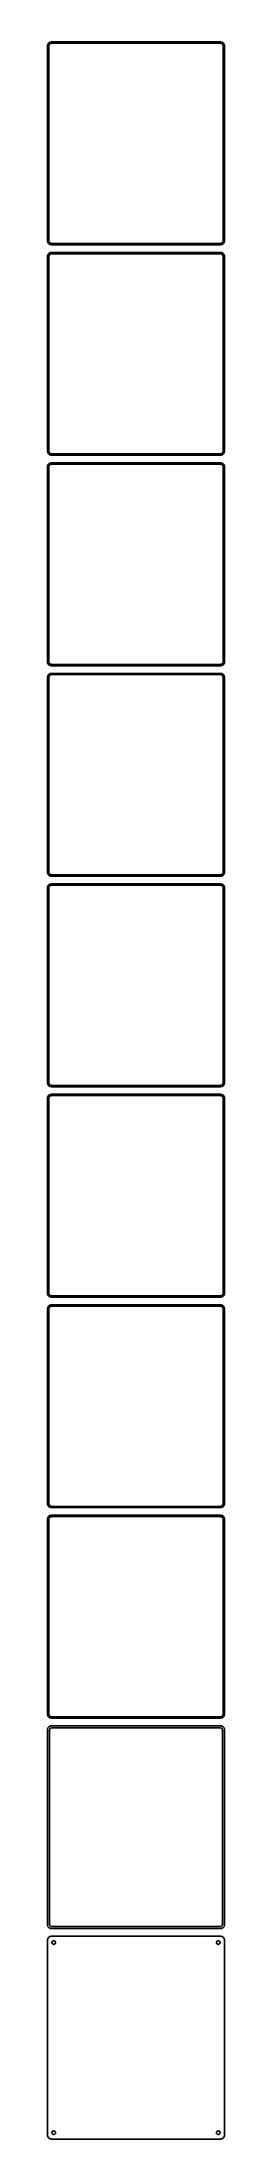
# Model space of a CAD drawing. Header units: metres. Extents: x -105 to 105, y 2370 to 4851.
import ezdxf

# ---------------------------------------------------------------- set-up
doc = ezdxf.new("R2010")
doc.units = ezdxf.units.M

msp = doc.modelspace()

# ---------------------------------------------------------------- linework, layer by layer
for p, q in [((-104.961, 4846.63), (-105, 4846)), ((-105, 4846), (-105, 4616)), ((-104.843, 4847.24), (-104.961, 4846.63)), ((-104.649, 4847.84), (-104.843, 4847.24)), ((-104.382, 4848.41), (-104.649, 4847.84)), ((-104.045, 4848.94), (-104.382, 4848.41)), ((-103.645, 4849.42), (-104.045, 4848.94)), ((-103.187, 4849.85), (-103.645, 4849.42)), ((-103.5, 4845.5), (-103.468, 4846)), ((-103.5, 4616.5), (-103.5, 4845.5)), ((-103.468, 4846), (-103.374, 4846.49)), ((-103.374, 4846.49), (-103.219, 4846.97)), ((-103.219, 4846.97), (-103.005, 4847.43)), ((-102.679, 4850.22), (-103.187, 4849.85)), ((-103.005, 4847.43), (-102.736, 4847.85)), ((-102.736, 4847.85), (-102.416, 4848.24)), ((-102.129, 4850.52), (-102.679, 4850.22)), ((-102.416, 4848.24), (-102.05, 4848.58)), ((-101.545, 4850.76), (-102.129, 4850.52)), ((-102.05, 4848.58), (-101.643, 4848.88)), ((-101.643, 4848.88), (-101.203, 4849.12)), ((-100.937, 4850.91), (-101.545, 4850.76)), ((-101.203, 4849.12), (-100.736, 4849.3)), ((-100.314, 4850.99), (-100.937, 4850.91)), ((-100.736, 4849.3), (-100.25, 4849.43)), ((100.314, 4850.99), (-100.314, 4850.99)), ((-100.25, 4849.43), (-99.7512, 4849.49)), ((-99.7512, 4849.49), (99.7512, 4849.49)), ((99.7512, 4849.49), (100.25, 4849.43)), ((100.25, 4849.43), (100.736, 4849.3)), ((100.937, 4850.91), (100.314, 4850.99)), ((100.736, 4849.3), (101.203, 4849.12)), ((101.545, 4850.76), (100.937, 4850.91)), ((101.203, 4849.12), (101.643, 4848.88)), ((102.129, 4850.52), (101.545, 4850.76)), ((101.643, 4848.88), (102.05, 4848.58)), ((102.05, 4848.58), (102.416, 4848.24)), ((102.679, 4850.22), (102.129, 4850.52)), ((102.416, 4848.24), (102.736, 4847.85)), ((103.187, 4849.85), (102.679, 4850.22)), ((102.736, 4847.85), (103.005, 4847.43)), ((103.005, 4847.43), (103.219, 4846.97)), ((103.645, 4849.42), (103.187, 4849.85)), ((103.219, 4846.97), (103.374, 4846.49)), ((103.374, 4846.49), (103.468, 4846)), ((103.468, 4846), (103.5, 4845.5)), ((103.5, 4845.5), (103.5, 4616.5)), ((104.045, 4848.94), (103.645, 4849.42)), ((104.382, 4848.41), (104.045, 4848.94)), ((104.649, 4847.84), (104.382, 4848.41)), ((104.843, 4847.24), (104.649, 4847.84)), ((104.961, 4846.63), (104.843, 4847.24)), ((105, 4846), (104.961, 4846.63)), ((105, 4616), (105, 4846)), ((-105, 4616), (-104.961, 4615.37)), ((-104.961, 4615.37), (-104.843, 4614.76)), ((-104.843, 4614.76), (-104.649, 4614.16)), ((-103.468, 4616), (-103.5, 4616.5)), ((-103.374, 4615.51), (-103.468, 4616)), ((-103.219, 4615.03), (-103.374, 4615.51)), ((-103.005, 4614.57), (-103.219, 4615.03)), ((103.219, 4615.03), (103.005, 4614.57)), ((103.374, 4615.51), (103.219, 4615.03)), ((103.468, 4616), (103.374, 4615.51)), ((103.5, 4616.5), (103.468, 4616)), ((104.649, 4614.16), (104.843, 4614.76)), ((104.843, 4614.76), (104.961, 4615.37)), ((104.961, 4615.37), (105, 4616)), ((-104.961, 4597.63), (-105, 4597)), ((-105, 4597), (-105, 4367)), ((-104.843, 4598.24), (-104.961, 4597.63)), ((-104.649, 4598.84), (-104.843, 4598.24)), ((-104.649, 4614.16), (-104.382, 4613.59)), ((-104.382, 4599.41), (-104.649, 4598.84)), ((-104.382, 4613.59), (-104.045, 4613.06)), ((-104.045, 4599.94), (-104.382, 4599.41)), ((-104.045, 4613.06), (-103.645, 4612.58)), ((-103.645, 4600.42), (-104.045, 4599.94)), ((-103.645, 4612.58), (-103.187, 4612.15)), ((-103.187, 4600.85), (-103.645, 4600.42)), ((-103.5, 4596.5), (-103.468, 4597)), ((-103.5, 4367.5), (-103.5, 4596.5)), ((-103.468, 4597), (-103.374, 4597.49)), ((-103.374, 4597.49), (-103.219, 4597.97)), ((-103.219, 4597.97), (-103.005, 4598.43)), ((-103.187, 4612.15), (-102.679, 4611.78)), ((-102.679, 4601.22), (-103.187, 4600.85)), ((-102.736, 4614.15), (-103.005, 4614.57)), ((-103.005, 4598.43), (-102.736, 4598.85)), ((-102.416, 4613.76), (-102.736, 4614.15)), ((-102.736, 4598.85), (-102.416, 4599.24)), ((-102.679, 4611.78), (-102.129, 4611.48)), ((-102.129, 4601.52), (-102.679, 4601.22)), ((-102.05, 4613.42), (-102.416, 4613.76)), ((-102.416, 4599.24), (-102.05, 4599.58)), ((-102.129, 4611.48), (-101.545, 4611.24)), ((-101.545, 4601.76), (-102.129, 4601.52)), ((-101.643, 4613.12), (-102.05, 4613.42)), ((-102.05, 4599.58), (-101.643, 4599.88)), ((-101.203, 4612.88), (-101.643, 4613.12)), ((-101.643, 4599.88), (-101.203, 4600.12)), ((-101.545, 4611.24), (-100.937, 4611.09)), ((-100.937, 4601.91), (-101.545, 4601.76)), ((-100.736, 4612.7), (-101.203, 4612.88)), ((-101.203, 4600.12), (-100.736, 4600.3)), ((-100.937, 4611.09), (-100.314, 4611.01)), ((-100.314, 4601.99), (-100.937, 4601.91)), ((-100.25, 4612.57), (-100.736, 4612.7)), ((-100.736, 4600.3), (-100.25, 4600.43)), ((-100.314, 4611.01), (100.314, 4611.01)), ((100.314, 4601.99), (-100.314, 4601.99)), ((-99.7512, 4612.51), (-100.25, 4612.57)), ((-100.25, 4600.43), (-99.7512, 4600.49)), ((99.7512, 4612.51), (-99.7512, 4612.51)), ((-99.7512, 4600.49), (99.7512, 4600.49)), ((100.25, 4612.57), (99.7512, 4612.51)), ((99.7512, 4600.49), (100.25, 4600.43)), ((100.736, 4612.7), (100.25, 4612.57)), ((100.25, 4600.43), (100.736, 4600.3)), ((100.314, 4611.01), (100.937, 4611.09)), ((100.937, 4601.91), (100.314, 4601.99)), ((101.203, 4612.88), (100.736, 4612.7)), ((100.736, 4600.3), (101.203, 4600.12)), ((100.937, 4611.09), (101.545, 4611.24)), ((101.545, 4601.76), (100.937, 4601.91)), ((101.643, 4613.12), (101.203, 4612.88)), ((101.203, 4600.12), (101.643, 4599.88)), ((101.545, 4611.24), (102.129, 4611.48)), ((102.129, 4601.52), (101.545, 4601.76)), ((102.05, 4613.42), (101.643, 4613.12)), ((101.643, 4599.88), (102.05, 4599.58)), ((102.416, 4613.76), (102.05, 4613.42)), ((102.05, 4599.58), (102.416, 4599.24)), ((102.129, 4611.48), (102.679, 4611.78)), ((102.679, 4601.22), (102.129, 4601.52)), ((102.736, 4614.15), (102.416, 4613.76)), ((102.416, 4599.24), (102.736, 4598.85)), ((102.679, 4611.78), (103.187, 4612.15)), ((103.187, 4600.85), (102.679, 4601.22)), ((103.005, 4614.57), (102.736, 4614.15)), ((102.736, 4598.85), (103.005, 4598.43)), ((103.005, 4598.43), (103.219, 4597.97)), ((103.187, 4612.15), (103.645, 4612.58)), ((103.645, 4600.42), (103.187, 4600.85)), ((103.219, 4597.97), (103.374, 4597.49)), ((103.374, 4597.49), (103.468, 4597)), ((103.468, 4597), (103.5, 4596.5)), ((103.5, 4596.5), (103.5, 4367.5)), ((103.645, 4612.58), (104.045, 4613.06)), ((104.045, 4599.94), (103.645, 4600.42)), ((104.045, 4613.06), (104.382, 4613.59)), ((104.382, 4599.41), (104.045, 4599.94)), ((104.382, 4613.59), (104.649, 4614.16)), ((104.649, 4598.84), (104.382, 4599.41)), ((104.843, 4598.24), (104.649, 4598.84)), ((104.961, 4597.63), (104.843, 4598.24)), ((105, 4597), (104.961, 4597.63)), ((105, 4367), (105, 4597)), ((-105, 4367), (-104.961, 4366.37)), ((-103.468, 4367), (-103.5, 4367.5)), ((-103.374, 4366.51), (-103.468, 4367)), ((103.468, 4367), (103.374, 4366.51)), ((103.5, 4367.5), (103.468, 4367)), ((104.961, 4366.37), (105, 4367)), ((-104.961, 4348.63), (-105, 4348)), ((-105, 4348), (-105, 4118)), ((-104.961, 4366.37), (-104.843, 4365.76)), ((-104.843, 4349.24), (-104.961, 4348.63)), ((-104.843, 4365.76), (-104.649, 4365.16)), ((-104.649, 4349.84), (-104.843, 4349.24)), ((-104.649, 4365.16), (-104.382, 4364.59)), ((-104.382, 4350.41), (-104.649, 4349.84)), ((-104.382, 4364.59), (-104.045, 4364.06)), ((-104.045, 4350.94), (-104.382, 4350.41)), ((-104.045, 4364.06), (-103.645, 4363.58)), ((-103.645, 4351.42), (-104.045, 4350.94)), ((-103.645, 4363.58), (-103.187, 4363.15)), ((-103.187, 4351.85), (-103.645, 4351.42)), ((-103.5, 4347.5), (-103.468, 4348)), ((-103.5, 4118.5), (-103.5, 4347.5)), ((-103.468, 4348), (-103.374, 4348.49)), ((-103.219, 4366.03), (-103.374, 4366.51)), ((-103.374, 4348.49), (-103.219, 4348.97)), ((-103.005, 4365.57), (-103.219, 4366.03)), ((-103.219, 4348.97), (-103.005, 4349.43)), ((-103.187, 4363.15), (-102.679, 4362.78)), ((-102.679, 4352.22), (-103.187, 4351.85)), ((-102.736, 4365.15), (-103.005, 4365.57)), ((-103.005, 4349.43), (-102.736, 4349.85)), ((-102.416, 4364.76), (-102.736, 4365.15)), ((-102.736, 4349.85), (-102.416, 4350.24)), ((-102.679, 4362.78), (-102.129, 4362.48)), ((-102.129, 4352.52), (-102.679, 4352.22)), ((-102.05, 4364.42), (-102.416, 4364.76)), ((-102.416, 4350.24), (-102.05, 4350.58)), ((-102.129, 4362.48), (-101.545, 4362.24)), ((-101.545, 4352.76), (-102.129, 4352.52)), ((-101.643, 4364.12), (-102.05, 4364.42)), ((-102.05, 4350.58), (-101.643, 4350.88)), ((-101.203, 4363.88), (-101.643, 4364.12)), ((-101.643, 4350.88), (-101.203, 4351.12)), ((-101.545, 4362.24), (-100.937, 4362.09)), ((-100.937, 4352.91), (-101.545, 4352.76)), ((-100.736, 4363.7), (-101.203, 4363.88)), ((-101.203, 4351.12), (-100.736, 4351.3)), ((-100.937, 4362.09), (-100.314, 4362.01)), ((-100.314, 4352.99), (-100.937, 4352.91)), ((-100.25, 4363.57), (-100.736, 4363.7)), ((-100.736, 4351.3), (-100.25, 4351.43)), ((-100.314, 4362.01), (100.314, 4362.01)), ((100.314, 4352.99), (-100.314, 4352.99)), ((-99.7512, 4363.51), (-100.25, 4363.57)), ((-100.25, 4351.43), (-99.7512, 4351.49)), ((99.7512, 4363.51), (-99.7512, 4363.51)), ((-99.7512, 4351.49), (99.7512, 4351.49)), ((100.25, 4363.57), (99.7512, 4363.51)), ((99.7512, 4351.49), (100.25, 4351.43)), ((100.736, 4363.7), (100.25, 4363.57)), ((100.25, 4351.43), (100.736, 4351.3)), ((100.314, 4362.01), (100.937, 4362.09)), ((100.937, 4352.91), (100.314, 4352.99)), ((101.203, 4363.88), (100.736, 4363.7)), ((100.736, 4351.3), (101.203, 4351.12)), ((100.937, 4362.09), (101.545, 4362.24)), ((101.545, 4352.76), (100.937, 4352.91)), ((101.643, 4364.12), (101.203, 4363.88)), ((101.203, 4351.12), (101.643, 4350.88)), ((101.545, 4362.24), (102.129, 4362.48)), ((102.129, 4352.52), (101.545, 4352.76)), ((102.05, 4364.42), (101.643, 4364.12)), ((101.643, 4350.88), (102.05, 4350.58)), ((102.416, 4364.76), (102.05, 4364.42)), ((102.05, 4350.58), (102.416, 4350.24)), ((102.129, 4362.48), (102.679, 4362.78)), ((102.679, 4352.22), (102.129, 4352.52)), ((102.736, 4365.15), (102.416, 4364.76)), ((102.416, 4350.24), (102.736, 4349.85)), ((102.679, 4362.78), (103.187, 4363.15)), ((103.187, 4351.85), (102.679, 4352.22)), ((103.005, 4365.57), (102.736, 4365.15)), ((102.736, 4349.85), (103.005, 4349.43)), ((103.219, 4366.03), (103.005, 4365.57)), ((103.005, 4349.43), (103.219, 4348.97)), ((103.187, 4363.15), (103.645, 4363.58)), ((103.645, 4351.42), (103.187, 4351.85)), ((103.374, 4366.51), (103.219, 4366.03)), ((103.219, 4348.97), (103.374, 4348.49)), ((103.374, 4348.49), (103.468, 4348)), ((103.468, 4348), (103.5, 4347.5)), ((103.5, 4347.5), (103.5, 4118.5)), ((103.645, 4363.58), (104.045, 4364.06)), ((104.045, 4350.94), (103.645, 4351.42)), ((104.045, 4364.06), (104.382, 4364.59)), ((104.382, 4350.41), (104.045, 4350.94)), ((104.382, 4364.59), (104.649, 4365.16)), ((104.649, 4349.84), (104.382, 4350.41)), ((104.649, 4365.16), (104.843, 4365.76)), ((104.843, 4349.24), (104.649, 4349.84)), ((104.843, 4365.76), (104.961, 4366.37)), ((104.961, 4348.63), (104.843, 4349.24)), ((105, 4348), (104.961, 4348.63)), ((105, 4118), (105, 4348)), ((-103.468, 4118), (-103.5, 4118.5)), ((103.5, 4118.5), (103.468, 4118)), ((-105, 4118), (-104.961, 4117.37)), ((-104.961, 4099.63), (-105, 4099)), ((-105, 4099), (-105, 3869)), ((-104.961, 4117.37), (-104.843, 4116.76)), ((-104.843, 4100.24), (-104.961, 4099.63)), ((-104.843, 4116.76), (-104.649, 4116.16)), ((-104.649, 4100.84), (-104.843, 4100.24)), ((-104.649, 4116.16), (-104.382, 4115.59)), ((-104.382, 4101.41), (-104.649, 4100.84)), ((-104.382, 4115.59), (-104.045, 4115.06)), ((-104.045, 4101.94), (-104.382, 4101.41)), ((-104.045, 4115.06), (-103.645, 4114.58)), ((-103.645, 4102.42), (-104.045, 4101.94)), ((-103.645, 4114.58), (-103.187, 4114.15)), ((-103.187, 4102.85), (-103.645, 4102.42)), ((-103.5, 4098.5), (-103.468, 4099)), ((-103.5, 3869.5), (-103.5, 4098.5)), ((-103.374, 4117.51), (-103.468, 4118)), ((-103.468, 4099), (-103.374, 4099.49)), ((-103.219, 4117.03), (-103.374, 4117.51)), ((-103.374, 4099.49), (-103.219, 4099.97)), ((-103.005, 4116.57), (-103.219, 4117.03)), ((-103.219, 4099.97), (-103.005, 4100.43)), ((-103.187, 4114.15), (-102.679, 4113.78)), ((-102.679, 4103.22), (-103.187, 4102.85)), ((-102.736, 4116.15), (-103.005, 4116.57)), ((-103.005, 4100.43), (-102.736, 4100.85)), ((-102.416, 4115.76), (-102.736, 4116.15)), ((-102.736, 4100.85), (-102.416, 4101.24)), ((-102.679, 4113.78), (-102.129, 4113.48)), ((-102.129, 4103.52), (-102.679, 4103.22)), ((-102.05, 4115.42), (-102.416, 4115.76)), ((-102.416, 4101.24), (-102.05, 4101.58)), ((-102.129, 4113.48), (-101.545, 4113.24)), ((-101.545, 4103.76), (-102.129, 4103.52)), ((-101.643, 4115.12), (-102.05, 4115.42)), ((-102.05, 4101.58), (-101.643, 4101.88)), ((-101.203, 4114.88), (-101.643, 4115.12)), ((-101.643, 4101.88), (-101.203, 4102.12)), ((-101.545, 4113.24), (-100.937, 4113.09)), ((-100.937, 4103.91), (-101.545, 4103.76)), ((-100.736, 4114.7), (-101.203, 4114.88)), ((-101.203, 4102.12), (-100.736, 4102.3)), ((-100.937, 4113.09), (-100.314, 4113.01)), ((-100.314, 4103.99), (-100.937, 4103.91)), ((-100.25, 4114.57), (-100.736, 4114.7)), ((-100.736, 4102.3), (-100.25, 4102.43)), ((-100.314, 4113.01), (100.314, 4113.01)), ((100.314, 4103.99), (-100.314, 4103.99)), ((-99.7512, 4114.51), (-100.25, 4114.57)), ((-100.25, 4102.43), (-99.7512, 4102.49)), ((99.7512, 4114.51), (-99.7512, 4114.51)), ((-99.7512, 4102.49), (99.7512, 4102.49)), ((100.25, 4114.57), (99.7512, 4114.51)), ((99.7512, 4102.49), (100.25, 4102.43)), ((100.736, 4114.7), (100.25, 4114.57)), ((100.25, 4102.43), (100.736, 4102.3)), ((100.314, 4113.01), (100.937, 4113.09)), ((100.937, 4103.91), (100.314, 4103.99)), ((101.203, 4114.88), (100.736, 4114.7)), ((100.736, 4102.3), (101.203, 4102.12)), ((100.937, 4113.09), (101.545, 4113.24)), ((101.545, 4103.76), (100.937, 4103.91)), ((101.643, 4115.12), (101.203, 4114.88)), ((101.203, 4102.12), (101.643, 4101.88)), ((101.545, 4113.24), (102.129, 4113.48)), ((102.129, 4103.52), (101.545, 4103.76)), ((102.05, 4115.42), (101.643, 4115.12)), ((101.643, 4101.88), (102.05, 4101.58)), ((102.416, 4115.76), (102.05, 4115.42)), ((102.05, 4101.58), (102.416, 4101.24)), ((102.129, 4113.48), (102.679, 4113.78)), ((102.679, 4103.22), (102.129, 4103.52)), ((102.736, 4116.15), (102.416, 4115.76)), ((102.416, 4101.24), (102.736, 4100.85)), ((102.679, 4113.78), (103.187, 4114.15)), ((103.187, 4102.85), (102.679, 4103.22)), ((103.005, 4116.57), (102.736, 4116.15)), ((102.736, 4100.85), (103.005, 4100.43)), ((103.219, 4117.03), (103.005, 4116.57)), ((103.005, 4100.43), (103.219, 4099.97)), ((103.187, 4114.15), (103.645, 4114.58)), ((103.645, 4102.42), (103.187, 4102.85)), ((103.374, 4117.51), (103.219, 4117.03)), ((103.219, 4099.97), (103.374, 4099.49)), ((103.468, 4118), (103.374, 4117.51)), ((103.374, 4099.49), (103.468, 4099)), ((103.468, 4099), (103.5, 4098.5)), ((103.5, 4098.5), (103.5, 3869.5)), ((103.645, 4114.58), (104.045, 4115.06)), ((104.045, 4101.94), (103.645, 4102.42)), ((104.045, 4115.06), (104.382, 4115.59)), ((104.382, 4101.41), (104.045, 4101.94)), ((104.382, 4115.59), (104.649, 4116.16)), ((104.649, 4100.84), (104.382, 4101.41)), ((104.649, 4116.16), (104.843, 4116.76)), ((104.843, 4100.24), (104.649, 4100.84)), ((104.843, 4116.76), (104.961, 4117.37)), ((104.961, 4099.63), (104.843, 4100.24)), ((104.961, 4117.37), (105, 4118)), ((105, 4099), (104.961, 4099.63)), ((105, 3869), (105, 4099)), ((-105, 3869), (-104.961, 3868.37)), ((-104.961, 3850.63), (-105, 3850)), ((-105, 3850), (-105, 3620)), ((-104.961, 3868.37), (-104.843, 3867.76)), ((-104.843, 3851.24), (-104.961, 3850.63)), ((-104.843, 3867.76), (-104.649, 3867.16)), ((-104.649, 3851.84), (-104.843, 3851.24)), ((-104.649, 3867.16), (-104.382, 3866.59)), ((-104.382, 3852.41), (-104.649, 3851.84)), ((-104.382, 3866.59), (-104.045, 3866.06)), ((-104.045, 3852.94), (-104.382, 3852.41)), ((-104.045, 3866.06), (-103.645, 3865.58)), ((-103.645, 3853.42), (-104.045, 3852.94)), ((-103.645, 3865.58), (-103.187, 3865.15)), ((-103.187, 3853.85), (-103.645, 3853.42)), ((-103.468, 3869), (-103.5, 3869.5)), ((-103.5, 3849.5), (-103.468, 3850)), ((-103.5, 3620.5), (-103.5, 3849.5)), ((-103.374, 3868.51), (-103.468, 3869)), ((-103.468, 3850), (-103.374, 3850.49)), ((-103.219, 3868.03), (-103.374, 3868.51)), ((-103.374, 3850.49), (-103.219, 3850.97)), ((-103.005, 3867.57), (-103.219, 3868.03)), ((-103.219, 3850.97), (-103.005, 3851.43)), ((-103.187, 3865.15), (-102.679, 3864.78)), ((-102.679, 3854.22), (-103.187, 3853.85)), ((-102.736, 3867.15), (-103.005, 3867.57)), ((-103.005, 3851.43), (-102.736, 3851.85)), ((-102.416, 3866.76), (-102.736, 3867.15)), ((-102.736, 3851.85), (-102.416, 3852.24)), ((-102.679, 3864.78), (-102.129, 3864.48)), ((-102.129, 3854.52), (-102.679, 3854.22)), ((-102.05, 3866.42), (-102.416, 3866.76)), ((-102.416, 3852.24), (-102.05, 3852.58)), ((-102.129, 3864.48), (-101.545, 3864.24)), ((-101.545, 3854.76), (-102.129, 3854.52)), ((-101.643, 3866.12), (-102.05, 3866.42)), ((-102.05, 3852.58), (-101.643, 3852.88)), ((-101.203, 3865.88), (-101.643, 3866.12)), ((-101.643, 3852.88), (-101.203, 3853.12)), ((-101.545, 3864.24), (-100.937, 3864.09)), ((-100.937, 3854.91), (-101.545, 3854.76)), ((-100.736, 3865.7), (-101.203, 3865.88)), ((-101.203, 3853.12), (-100.736, 3853.3)), ((-100.937, 3864.09), (-100.314, 3864.01)), ((-100.314, 3854.99), (-100.937, 3854.91)), ((-100.25, 3865.57), (-100.736, 3865.7)), ((-100.736, 3853.3), (-100.25, 3853.43)), ((-100.314, 3864.01), (100.314, 3864.01)), ((100.314, 3854.99), (-100.314, 3854.99)), ((-99.7512, 3865.51), (-100.25, 3865.57)), ((-100.25, 3853.43), (-99.7512, 3853.49)), ((99.7512, 3865.51), (-99.7512, 3865.51)), ((-99.7512, 3853.49), (99.7512, 3853.49)), ((100.25, 3865.57), (99.7512, 3865.51)), ((99.7512, 3853.49), (100.25, 3853.43)), ((100.736, 3865.7), (100.25, 3865.57)), ((100.25, 3853.43), (100.736, 3853.3)), ((100.314, 3864.01), (100.937, 3864.09)), ((100.937, 3854.91), (100.314, 3854.99)), ((101.203, 3865.88), (100.736, 3865.7)), ((100.736, 3853.3), (101.203, 3853.12)), ((100.937, 3864.09), (101.545, 3864.24)), ((101.545, 3854.76), (100.937, 3854.91)), ((101.643, 3866.12), (101.203, 3865.88)), ((101.203, 3853.12), (101.643, 3852.88)), ((101.545, 3864.24), (102.129, 3864.48)), ((102.129, 3854.52), (101.545, 3854.76)), ((102.05, 3866.42), (101.643, 3866.12)), ((101.643, 3852.88), (102.05, 3852.58)), ((102.416, 3866.76), (102.05, 3866.42)), ((102.05, 3852.58), (102.416, 3852.24)), ((102.129, 3864.48), (102.679, 3864.78)), ((102.679, 3854.22), (102.129, 3854.52)), ((102.736, 3867.15), (102.416, 3866.76)), ((102.416, 3852.24), (102.736, 3851.85)), ((102.679, 3864.78), (103.187, 3865.15)), ((103.187, 3853.85), (102.679, 3854.22)), ((103.005, 3867.57), (102.736, 3867.15)), ((102.736, 3851.85), (103.005, 3851.43)), ((103.219, 3868.03), (103.005, 3867.57)), ((103.005, 3851.43), (103.219, 3850.97)), ((103.187, 3865.15), (103.645, 3865.58)), ((103.645, 3853.42), (103.187, 3853.85)), ((103.374, 3868.51), (103.219, 3868.03)), ((103.219, 3850.97), (103.374, 3850.49)), ((103.468, 3869), (103.374, 3868.51)), ((103.374, 3850.49), (103.468, 3850)), ((103.5, 3869.5), (103.468, 3869)), ((103.468, 3850), (103.5, 3849.5)), ((103.5, 3849.5), (103.5, 3620.5)), ((103.645, 3865.58), (104.045, 3866.06)), ((104.045, 3852.94), (103.645, 3853.42)), ((104.045, 3866.06), (104.382, 3866.59)), ((104.382, 3852.41), (104.045, 3852.94)), ((104.382, 3866.59), (104.649, 3867.16)), ((104.649, 3851.84), (104.382, 3852.41)), ((104.649, 3867.16), (104.843, 3867.76)), ((104.843, 3851.24), (104.649, 3851.84)), ((104.843, 3867.76), (104.961, 3868.37)), ((104.961, 3850.63), (104.843, 3851.24)), ((104.961, 3868.37), (105, 3869)), ((105, 3850), (104.961, 3850.63)), ((105, 3620), (105, 3850)), ((-105, 3620), (-104.961, 3619.37)), ((-104.961, 3601.63), (-105, 3601)), ((-105, 3601), (-105, 3371)), ((-104.961, 3619.37), (-104.843, 3618.76)), ((-104.843, 3602.24), (-104.961, 3601.63)), ((-104.843, 3618.76), (-104.649, 3618.16)), ((-104.649, 3602.84), (-104.843, 3602.24)), ((-104.649, 3618.16), (-104.382, 3617.59)), ((-104.382, 3603.41), (-104.649, 3602.84)), ((-104.382, 3617.59), (-104.045, 3617.06)), ((-104.045, 3603.94), (-104.382, 3603.41)), ((-104.045, 3617.06), (-103.645, 3616.58)), ((-103.645, 3604.42), (-104.045, 3603.94)), ((-103.645, 3616.58), (-103.187, 3616.15)), ((-103.187, 3604.85), (-103.645, 3604.42)), ((-103.468, 3620), (-103.5, 3620.5)), ((-103.5, 3600.5), (-103.468, 3601)), ((-103.5, 3371.5), (-103.5, 3600.5)), ((-103.374, 3619.51), (-103.468, 3620)), ((-103.468, 3601), (-103.374, 3601.49)), ((-103.219, 3619.03), (-103.374, 3619.51)), ((-103.374, 3601.49), (-103.219, 3601.97)), ((-103.005, 3618.57), (-103.219, 3619.03)), ((-103.219, 3601.97), (-103.005, 3602.43)), ((-103.187, 3616.15), (-102.679, 3615.78)), ((-102.679, 3605.22), (-103.187, 3604.85)), ((-102.736, 3618.15), (-103.005, 3618.57)), ((-103.005, 3602.43), (-102.736, 3602.85)), ((-102.416, 3617.76), (-102.736, 3618.15)), ((-102.736, 3602.85), (-102.416, 3603.24)), ((-102.679, 3615.78), (-102.129, 3615.48)), ((-102.129, 3605.52), (-102.679, 3605.22)), ((-102.05, 3617.42), (-102.416, 3617.76)), ((-102.416, 3603.24), (-102.05, 3603.58)), ((-102.129, 3615.48), (-101.545, 3615.24)), ((-101.545, 3605.76), (-102.129, 3605.52)), ((-101.643, 3617.12), (-102.05, 3617.42)), ((-102.05, 3603.58), (-101.643, 3603.88)), ((-101.203, 3616.88), (-101.643, 3617.12)), ((-101.643, 3603.88), (-101.203, 3604.12)), ((-101.545, 3615.24), (-100.937, 3615.09)), ((-100.937, 3605.91), (-101.545, 3605.76)), ((-100.736, 3616.7), (-101.203, 3616.88)), ((-101.203, 3604.12), (-100.736, 3604.3)), ((-100.937, 3615.09), (-100.314, 3615.01)), ((-100.314, 3605.99), (-100.937, 3605.91)), ((-100.25, 3616.57), (-100.736, 3616.7)), ((-100.736, 3604.3), (-100.25, 3604.43)), ((-100.314, 3615.01), (100.314, 3615.01)), ((100.314, 3605.99), (-100.314, 3605.99)), ((-99.7512, 3616.51), (-100.25, 3616.57)), ((-100.25, 3604.43), (-99.7512, 3604.49)), ((99.7512, 3616.51), (-99.7512, 3616.51)), ((-99.7512, 3604.49), (99.7512, 3604.49)), ((100.25, 3616.57), (99.7512, 3616.51)), ((99.7512, 3604.49), (100.25, 3604.43)), ((100.736, 3616.7), (100.25, 3616.57)), ((100.25, 3604.43), (100.736, 3604.3)), ((100.314, 3615.01), (100.937, 3615.09)), ((100.937, 3605.91), (100.314, 3605.99)), ((101.203, 3616.88), (100.736, 3616.7)), ((100.736, 3604.3), (101.203, 3604.12)), ((100.937, 3615.09), (101.545, 3615.24)), ((101.545, 3605.76), (100.937, 3605.91)), ((101.643, 3617.12), (101.203, 3616.88)), ((101.203, 3604.12), (101.643, 3603.88)), ((101.545, 3615.24), (102.129, 3615.48)), ((102.129, 3605.52), (101.545, 3605.76)), ((102.05, 3617.42), (101.643, 3617.12)), ((101.643, 3603.88), (102.05, 3603.58)), ((102.416, 3617.76), (102.05, 3617.42)), ((102.05, 3603.58), (102.416, 3603.24)), ((102.129, 3615.48), (102.679, 3615.78)), ((102.679, 3605.22), (102.129, 3605.52)), ((102.736, 3618.15), (102.416, 3617.76)), ((102.416, 3603.24), (102.736, 3602.85)), ((102.679, 3615.78), (103.187, 3616.15)), ((103.187, 3604.85), (102.679, 3605.22)), ((103.005, 3618.57), (102.736, 3618.15)), ((102.736, 3602.85), (103.005, 3602.43)), ((103.219, 3619.03), (103.005, 3618.57)), ((103.005, 3602.43), (103.219, 3601.97)), ((103.187, 3616.15), (103.645, 3616.58)), ((103.645, 3604.42), (103.187, 3604.85)), ((103.374, 3619.51), (103.219, 3619.03)), ((103.219, 3601.97), (103.374, 3601.49)), ((103.468, 3620), (103.374, 3619.51)), ((103.374, 3601.49), (103.468, 3601)), ((103.5, 3620.5), (103.468, 3620)), ((103.468, 3601), (103.5, 3600.5)), ((103.5, 3600.5), (103.5, 3371.5)), ((103.645, 3616.58), (104.045, 3617.06)), ((104.045, 3603.94), (103.645, 3604.42)), ((104.045, 3617.06), (104.382, 3617.59)), ((104.382, 3603.41), (104.045, 3603.94)), ((104.382, 3617.59), (104.649, 3618.16)), ((104.649, 3602.84), (104.382, 3603.41)), ((104.649, 3618.16), (104.843, 3618.76)), ((104.843, 3602.24), (104.649, 3602.84)), ((104.843, 3618.76), (104.961, 3619.37)), ((104.961, 3601.63), (104.843, 3602.24)), ((104.961, 3619.37), (105, 3620)), ((105, 3601), (104.961, 3601.63)), ((105, 3371), (105, 3601)), ((-105, 3371), (-104.961, 3370.37)), ((-104.961, 3352.63), (-105, 3352)), ((-105, 3352), (-105, 3122)), ((-104.961, 3370.37), (-104.843, 3369.76)), ((-104.843, 3353.24), (-104.961, 3352.63)), ((-104.843, 3369.76), (-104.649, 3369.16)), ((-104.649, 3353.84), (-104.843, 3353.24)), ((-104.649, 3369.16), (-104.382, 3368.59)), ((-104.382, 3354.41), (-104.649, 3353.84)), ((-104.382, 3368.59), (-104.045, 3368.06)), ((-104.045, 3354.94), (-104.382, 3354.41)), ((-104.045, 3368.06), (-103.645, 3367.58)), ((-103.645, 3355.42), (-104.045, 3354.94)), ((-103.645, 3367.58), (-103.187, 3367.15)), ((-103.187, 3355.85), (-103.645, 3355.42)), ((-103.468, 3371), (-103.5, 3371.5)), ((-103.5, 3351.5), (-103.468, 3352)), ((-103.5, 3122.5), (-103.5, 3351.5)), ((-103.374, 3370.51), (-103.468, 3371)), ((-103.468, 3352), (-103.374, 3352.49)), ((-103.219, 3370.03), (-103.374, 3370.51)), ((-103.374, 3352.49), (-103.219, 3352.97)), ((-103.005, 3369.57), (-103.219, 3370.03)), ((-103.219, 3352.97), (-103.005, 3353.43)), ((-103.187, 3367.15), (-102.679, 3366.78)), ((-102.679, 3356.22), (-103.187, 3355.85)), ((-102.736, 3369.15), (-103.005, 3369.57)), ((-103.005, 3353.43), (-102.736, 3353.85)), ((-102.416, 3368.76), (-102.736, 3369.15)), ((-102.736, 3353.85), (-102.416, 3354.24)), ((-102.679, 3366.78), (-102.129, 3366.48)), ((-102.129, 3356.52), (-102.679, 3356.22)), ((-102.05, 3368.42), (-102.416, 3368.76)), ((-102.416, 3354.24), (-102.05, 3354.58)), ((-102.129, 3366.48), (-101.545, 3366.24)), ((-101.545, 3356.76), (-102.129, 3356.52)), ((-101.643, 3368.12), (-102.05, 3368.42)), ((-102.05, 3354.58), (-101.643, 3354.88)), ((-101.203, 3367.88), (-101.643, 3368.12)), ((-101.643, 3354.88), (-101.203, 3355.12)), ((-101.545, 3366.24), (-100.937, 3366.09)), ((-100.937, 3356.91), (-101.545, 3356.76)), ((-100.736, 3367.7), (-101.203, 3367.88)), ((-101.203, 3355.12), (-100.736, 3355.3)), ((-100.937, 3366.09), (-100.314, 3366.01)), ((-100.314, 3356.99), (-100.937, 3356.91)), ((-100.25, 3367.57), (-100.736, 3367.7)), ((-100.736, 3355.3), (-100.25, 3355.43)), ((-100.314, 3366.01), (100.314, 3366.01)), ((100.314, 3356.99), (-100.314, 3356.99)), ((-99.7512, 3367.51), (-100.25, 3367.57)), ((-100.25, 3355.43), (-99.7512, 3355.49)), ((99.7512, 3367.51), (-99.7512, 3367.51)), ((-99.7512, 3355.49), (99.7512, 3355.49)), ((100.25, 3367.57), (99.7512, 3367.51)), ((99.7512, 3355.49), (100.25, 3355.43)), ((100.736, 3367.7), (100.25, 3367.57)), ((100.25, 3355.43), (100.736, 3355.3)), ((100.314, 3366.01), (100.937, 3366.09)), ((100.937, 3356.91), (100.314, 3356.99)), ((101.203, 3367.88), (100.736, 3367.7)), ((100.736, 3355.3), (101.203, 3355.12)), ((100.937, 3366.09), (101.545, 3366.24)), ((101.545, 3356.76), (100.937, 3356.91)), ((101.643, 3368.12), (101.203, 3367.88)), ((101.203, 3355.12), (101.643, 3354.88)), ((101.545, 3366.24), (102.129, 3366.48)), ((102.129, 3356.52), (101.545, 3356.76)), ((102.05, 3368.42), (101.643, 3368.12)), ((101.643, 3354.88), (102.05, 3354.58)), ((102.416, 3368.76), (102.05, 3368.42)), ((102.05, 3354.58), (102.416, 3354.24)), ((102.129, 3366.48), (102.679, 3366.78)), ((102.679, 3356.22), (102.129, 3356.52)), ((102.736, 3369.15), (102.416, 3368.76)), ((102.416, 3354.24), (102.736, 3353.85)), ((102.679, 3366.78), (103.187, 3367.15)), ((103.187, 3355.85), (102.679, 3356.22)), ((103.005, 3369.57), (102.736, 3369.15)), ((102.736, 3353.85), (103.005, 3353.43)), ((103.219, 3370.03), (103.005, 3369.57)), ((103.005, 3353.43), (103.219, 3352.97)), ((103.187, 3367.15), (103.645, 3367.58)), ((103.645, 3355.42), (103.187, 3355.85)), ((103.374, 3370.51), (103.219, 3370.03)), ((103.219, 3352.97), (103.374, 3352.49)), ((103.468, 3371), (103.374, 3370.51)), ((103.374, 3352.49), (103.468, 3352)), ((103.5, 3371.5), (103.468, 3371)), ((103.468, 3352), (103.5, 3351.5)), ((103.5, 3351.5), (103.5, 3122.5)), ((103.645, 3367.58), (104.045, 3368.06)), ((104.045, 3354.94), (103.645, 3355.42)), ((104.045, 3368.06), (104.382, 3368.59)), ((104.382, 3354.41), (104.045, 3354.94)), ((104.382, 3368.59), (104.649, 3369.16)), ((104.649, 3353.84), (104.382, 3354.41)), ((104.649, 3369.16), (104.843, 3369.76)), ((104.843, 3353.24), (104.649, 3353.84)), ((104.843, 3369.76), (104.961, 3370.37)), ((104.961, 3352.63), (104.843, 3353.24)), ((104.961, 3370.37), (105, 3371)), ((105, 3352), (104.961, 3352.63)), ((105, 3122), (105, 3352)), ((-105, 3122), (-104.961, 3121.37)), ((-104.961, 3103.63), (-105, 3103)), ((-105, 3103), (-105, 2873)), ((-104.961, 3121.37), (-104.843, 3120.76)), ((-104.843, 3104.24), (-104.961, 3103.63)), ((-104.843, 3120.76), (-104.649, 3120.16)), ((-104.649, 3104.84), (-104.843, 3104.24)), ((-104.649, 3120.16), (-104.382, 3119.59)), ((-104.382, 3105.41), (-104.649, 3104.84)), ((-104.382, 3119.59), (-104.045, 3119.06)), ((-104.045, 3105.94), (-104.382, 3105.41)), ((-104.045, 3119.06), (-103.645, 3118.58)), ((-103.645, 3106.42), (-104.045, 3105.94)), ((-103.645, 3118.58), (-103.187, 3118.15)), ((-103.187, 3106.85), (-103.645, 3106.42)), ((-103.468, 3122), (-103.5, 3122.5)), ((-103.5, 3102.5), (-103.468, 3103)), ((-103.5, 2873.5), (-103.5, 3102.5)), ((-103.374, 3121.51), (-103.468, 3122)), ((-103.468, 3103), (-103.374, 3103.49)), ((-103.219, 3121.03), (-103.374, 3121.51)), ((-103.374, 3103.49), (-103.219, 3103.97)), ((-103.005, 3120.57), (-103.219, 3121.03)), ((-103.219, 3103.97), (-103.005, 3104.43)), ((-103.187, 3118.15), (-102.679, 3117.78)), ((-102.679, 3107.22), (-103.187, 3106.85)), ((-102.736, 3120.15), (-103.005, 3120.57)), ((-103.005, 3104.43), (-102.736, 3104.85)), ((-102.416, 3119.76), (-102.736, 3120.15)), ((-102.736, 3104.85), (-102.416, 3105.24)), ((-102.679, 3117.78), (-102.129, 3117.48)), ((-102.129, 3107.52), (-102.679, 3107.22)), ((-102.05, 3119.42), (-102.416, 3119.76)), ((-102.416, 3105.24), (-102.05, 3105.58)), ((-102.129, 3117.48), (-101.545, 3117.24)), ((-101.545, 3107.76), (-102.129, 3107.52)), ((-101.643, 3119.12), (-102.05, 3119.42)), ((-102.05, 3105.58), (-101.643, 3105.88)), ((-101.203, 3118.88), (-101.643, 3119.12)), ((-101.643, 3105.88), (-101.203, 3106.12)), ((-101.545, 3117.24), (-100.937, 3117.09)), ((-100.937, 3107.91), (-101.545, 3107.76)), ((-100.736, 3118.7), (-101.203, 3118.88)), ((-101.203, 3106.12), (-100.736, 3106.3)), ((-100.937, 3117.09), (-100.314, 3117.01)), ((-100.314, 3107.99), (-100.937, 3107.91)), ((-100.25, 3118.57), (-100.736, 3118.7)), ((-100.736, 3106.3), (-100.25, 3106.43)), ((-100.314, 3117.01), (100.314, 3117.01)), ((100.314, 3107.99), (-100.314, 3107.99)), ((-99.7512, 3118.51), (-100.25, 3118.57)), ((-100.25, 3106.43), (-99.7512, 3106.49)), ((99.7512, 3118.51), (-99.7512, 3118.51)), ((-99.7512, 3106.49), (99.7512, 3106.49)), ((100.25, 3118.57), (99.7512, 3118.51)), ((99.7512, 3106.49), (100.25, 3106.43)), ((100.736, 3118.7), (100.25, 3118.57)), ((100.25, 3106.43), (100.736, 3106.3)), ((100.314, 3117.01), (100.937, 3117.09)), ((100.937, 3107.91), (100.314, 3107.99)), ((101.203, 3118.88), (100.736, 3118.7)), ((100.736, 3106.3), (101.203, 3106.12)), ((100.937, 3117.09), (101.545, 3117.24)), ((101.545, 3107.76), (100.937, 3107.91)), ((101.643, 3119.12), (101.203, 3118.88)), ((101.203, 3106.12), (101.643, 3105.88)), ((101.545, 3117.24), (102.129, 3117.48)), ((102.129, 3107.52), (101.545, 3107.76)), ((102.05, 3119.42), (101.643, 3119.12)), ((101.643, 3105.88), (102.05, 3105.58)), ((102.416, 3119.76), (102.05, 3119.42)), ((102.05, 3105.58), (102.416, 3105.24)), ((102.129, 3117.48), (102.679, 3117.78)), ((102.679, 3107.22), (102.129, 3107.52)), ((102.736, 3120.15), (102.416, 3119.76)), ((102.416, 3105.24), (102.736, 3104.85)), ((102.679, 3117.78), (103.187, 3118.15)), ((103.187, 3106.85), (102.679, 3107.22)), ((103.005, 3120.57), (102.736, 3120.15)), ((102.736, 3104.85), (103.005, 3104.43)), ((103.219, 3121.03), (103.005, 3120.57)), ((103.005, 3104.43), (103.219, 3103.97)), ((103.187, 3118.15), (103.645, 3118.58)), ((103.645, 3106.42), (103.187, 3106.85)), ((103.374, 3121.51), (103.219, 3121.03)), ((103.219, 3103.97), (103.374, 3103.49)), ((103.468, 3122), (103.374, 3121.51)), ((103.374, 3103.49), (103.468, 3103)), ((103.5, 3122.5), (103.468, 3122)), ((103.468, 3103), (103.5, 3102.5)), ((103.5, 3102.5), (103.5, 2873.5)), ((103.645, 3118.58), (104.045, 3119.06)), ((104.045, 3105.94), (103.645, 3106.42)), ((104.045, 3119.06), (104.382, 3119.59)), ((104.382, 3105.41), (104.045, 3105.94)), ((104.382, 3119.59), (104.649, 3120.16)), ((104.649, 3104.84), (104.382, 3105.41)), ((104.649, 3120.16), (104.843, 3120.76)), ((104.843, 3104.24), (104.649, 3104.84)), ((104.843, 3120.76), (104.961, 3121.37)), ((104.961, 3103.63), (104.843, 3104.24)), ((104.961, 3121.37), (105, 3122)), ((105, 3103), (104.961, 3103.63)), ((105, 2873), (105, 3103)), ((-105, 2873), (-104.961, 2872.37)), ((-104.961, 2854.63), (-105, 2854)), ((-105, 2854), (-105, 2624)), ((-104.961, 2872.37), (-104.843, 2871.76)), ((-104.843, 2855.24), (-104.961, 2854.63)), ((-104.843, 2871.76), (-104.649, 2871.16)), ((-104.649, 2855.84), (-104.843, 2855.24)), ((-104.649, 2871.16), (-104.382, 2870.59)), ((-104.382, 2856.41), (-104.649, 2855.84)), ((-104.382, 2870.59), (-104.045, 2870.06)), ((-104.045, 2856.94), (-104.382, 2856.41)), ((-104.045, 2870.06), (-103.645, 2869.58)), ((-103.645, 2857.42), (-104.045, 2856.94)), ((-103.645, 2869.58), (-103.187, 2869.15)), ((-103.187, 2857.85), (-103.645, 2857.42)), ((-103.468, 2873), (-103.5, 2873.5)), ((-103.374, 2872.51), (-103.468, 2873)), ((-103.219, 2872.03), (-103.374, 2872.51)), ((-103.005, 2871.57), (-103.219, 2872.03)), ((-103.187, 2869.15), (-102.679, 2868.78)), ((-102.679, 2858.22), (-103.187, 2857.85)), ((-102.736, 2871.15), (-103.005, 2871.57)), ((-102.416, 2870.76), (-102.736, 2871.15)), ((-102.679, 2868.78), (-102.129, 2868.48)), ((-102.129, 2858.52), (-102.679, 2858.22)), ((-102.613, 2853.5), (-102.588, 2853.89)), ((-102.613, 2624.5), (-102.613, 2853.5)), ((-102.588, 2853.89), (-102.515, 2854.27)), ((-102.515, 2854.27), (-102.394, 2854.65)), ((-102.05, 2870.42), (-102.416, 2870.76)), ((-102.394, 2854.65), (-102.228, 2855)), ((-102.228, 2855), (-102.018, 2855.33)), ((-102.129, 2868.48), (-101.545, 2868.24)), ((-101.545, 2858.76), (-102.129, 2858.52)), ((-101.643, 2870.12), (-102.05, 2870.42)), ((-102.018, 2855.33), (-101.769, 2855.63)), ((-101.769, 2855.63), (-101.484, 2855.9)), ((-101.203, 2869.88), (-101.643, 2870.12)), ((-101.545, 2868.24), (-100.937, 2868.09)), ((-100.937, 2858.91), (-101.545, 2858.76)), ((-101.484, 2855.9), (-101.168, 2856.13)), ((-100.736, 2869.7), (-101.203, 2869.88)), ((-101.168, 2856.13), (-100.825, 2856.32)), ((-100.937, 2868.09), (-100.314, 2868.01)), ((-100.314, 2858.99), (-100.937, 2858.91)), ((-100.825, 2856.32), (-100.462, 2856.46)), ((-100.25, 2869.57), (-100.736, 2869.7)), ((-100.462, 2856.46), (-100.083, 2856.56)), ((-100.314, 2868.01), (100.314, 2868.01)), ((100.314, 2858.99), (-100.314, 2858.99)), ((-99.7512, 2869.51), (-100.25, 2869.57)), ((-100.083, 2856.56), (-99.6955, 2856.61)), ((99.7512, 2869.51), (-99.7512, 2869.51)), ((-99.6955, 2856.61), (99.6955, 2856.61)), ((99.6955, 2856.61), (100.083, 2856.56)), ((100.25, 2869.57), (99.7512, 2869.51)), ((100.083, 2856.56), (100.462, 2856.46)), ((100.736, 2869.7), (100.25, 2869.57)), ((100.314, 2868.01), (100.937, 2868.09)), ((100.937, 2858.91), (100.314, 2858.99)), ((100.462, 2856.46), (100.825, 2856.32)), ((101.203, 2869.88), (100.736, 2869.7)), ((100.825, 2856.32), (101.168, 2856.13)), ((100.937, 2868.09), (101.545, 2868.24)), ((101.545, 2858.76), (100.937, 2858.91)), ((101.168, 2856.13), (101.484, 2855.9)), ((101.643, 2870.12), (101.203, 2869.88)), ((101.484, 2855.9), (101.769, 2855.63)), ((101.545, 2868.24), (102.129, 2868.48)), ((102.129, 2858.52), (101.545, 2858.76)), ((102.05, 2870.42), (101.643, 2870.12)), ((101.769, 2855.63), (102.018, 2855.33)), ((102.018, 2855.33), (102.228, 2855)), ((102.416, 2870.76), (102.05, 2870.42)), ((102.129, 2868.48), (102.679, 2868.78)), ((102.679, 2858.22), (102.129, 2858.52)), ((102.228, 2855), (102.394, 2854.65)), ((102.394, 2854.65), (102.515, 2854.27)), ((102.736, 2871.15), (102.416, 2870.76)), ((102.515, 2854.27), (102.588, 2853.89)), ((102.588, 2853.89), (102.613, 2853.5)), ((102.613, 2853.5), (102.613, 2624.5)), ((102.679, 2868.78), (103.187, 2869.15)), ((103.187, 2857.85), (102.679, 2858.22)), ((103.005, 2871.57), (102.736, 2871.15)), ((103.219, 2872.03), (103.005, 2871.57)), ((103.187, 2869.15), (103.645, 2869.58)), ((103.645, 2857.42), (103.187, 2857.85)), ((103.374, 2872.51), (103.219, 2872.03)), ((103.468, 2873), (103.374, 2872.51)), ((103.5, 2873.5), (103.468, 2873)), ((103.645, 2869.58), (104.045, 2870.06)), ((104.045, 2856.94), (103.645, 2857.42)), ((104.045, 2870.06), (104.382, 2870.59)), ((104.382, 2856.41), (104.045, 2856.94)), ((104.382, 2870.59), (104.649, 2871.16)), ((104.649, 2855.84), (104.382, 2856.41)), ((104.649, 2871.16), (104.843, 2871.76)), ((104.843, 2855.24), (104.649, 2855.84)), ((104.843, 2871.76), (104.961, 2872.37)), ((104.961, 2854.63), (104.843, 2855.24)), ((104.961, 2872.37), (105, 2873)), ((105, 2854), (104.961, 2854.63)), ((105, 2624), (105, 2854)), ((-105, 2624), (-104.961, 2623.37)), ((-104.961, 2605.63), (-105, 2605)), ((-104.961, 2623.37), (-104.843, 2622.76)), ((-104.843, 2606.24), (-104.961, 2605.63)), ((-104.843, 2622.76), (-104.649, 2622.16)), ((-104.649, 2606.84), (-104.843, 2606.24)), ((-104.649, 2622.16), (-104.382, 2621.59)), ((-104.382, 2607.41), (-104.649, 2606.84)), ((-104.382, 2621.59), (-104.045, 2621.06)), ((-104.045, 2607.94), (-104.382, 2607.41)), ((-104.045, 2621.06), (-103.645, 2620.58)), ((-103.645, 2608.42), (-104.045, 2607.94)), ((-103.645, 2620.58), (-103.187, 2620.15)), ((-103.187, 2608.85), (-103.645, 2608.42)), ((-103.187, 2620.15), (-102.679, 2619.78)), ((-102.679, 2609.22), (-103.187, 2608.85)), ((-102.679, 2619.78), (-102.129, 2619.48)), ((-102.129, 2609.52), (-102.679, 2609.22)), ((-102.588, 2624.11), (-102.613, 2624.5)), ((-102.515, 2623.73), (-102.588, 2624.11)), ((-102.394, 2623.35), (-102.515, 2623.73)), ((-102.228, 2623), (-102.394, 2623.35)), ((-102.018, 2622.67), (-102.228, 2623)), ((-102.129, 2619.48), (-101.545, 2619.24)), ((-101.545, 2609.76), (-102.129, 2609.52)), ((-101.769, 2622.37), (-102.018, 2622.67)), ((-101.484, 2622.1), (-101.769, 2622.37)), ((-101.545, 2619.24), (-100.937, 2619.09)), ((-100.937, 2609.91), (-101.545, 2609.76)), ((-101.168, 2621.87), (-101.484, 2622.1)), ((-100.825, 2621.68), (-101.168, 2621.87)), ((-100.937, 2619.09), (-100.314, 2619.01)), ((-100.314, 2609.99), (-100.937, 2609.91)), ((-100.462, 2621.54), (-100.825, 2621.68)), ((-100.083, 2621.44), (-100.462, 2621.54)), ((-100.314, 2619.01), (100.314, 2619.01)), ((100.314, 2609.99), (-100.314, 2609.99)), ((-99.6955, 2621.39), (-100.083, 2621.44)), ((99.6955, 2621.39), (-99.6955, 2621.39)), ((100.083, 2621.44), (99.6955, 2621.39)), ((100.462, 2621.54), (100.083, 2621.44)), ((100.314, 2619.01), (100.937, 2619.09)), ((100.937, 2609.91), (100.314, 2609.99)), ((100.825, 2621.68), (100.462, 2621.54)), ((101.168, 2621.87), (100.825, 2621.68)), ((100.937, 2619.09), (101.545, 2619.24)), ((101.545, 2609.76), (100.937, 2609.91)), ((101.484, 2622.1), (101.168, 2621.87)), ((101.769, 2622.37), (101.484, 2622.1)), ((101.545, 2619.24), (102.129, 2619.48)), ((102.129, 2609.52), (101.545, 2609.76)), ((102.018, 2622.67), (101.769, 2622.37)), ((102.228, 2623), (102.018, 2622.67)), ((102.129, 2619.48), (102.679, 2619.78)), ((102.679, 2609.22), (102.129, 2609.52)), ((102.394, 2623.35), (102.228, 2623)), ((102.515, 2623.73), (102.394, 2623.35)), ((102.588, 2624.11), (102.515, 2623.73)), ((102.613, 2624.5), (102.588, 2624.11)), ((102.679, 2619.78), (103.187, 2620.15)), ((103.187, 2608.85), (102.679, 2609.22)), ((103.187, 2620.15), (103.645, 2620.58)), ((103.645, 2608.42), (103.187, 2608.85)), ((103.645, 2620.58), (104.045, 2621.06)), ((104.045, 2607.94), (103.645, 2608.42)), ((104.045, 2621.06), (104.382, 2621.59)), ((104.382, 2607.41), (104.045, 2607.94)), ((104.382, 2621.59), (104.649, 2622.16)), ((104.649, 2606.84), (104.382, 2607.41)), ((104.649, 2622.16), (104.843, 2622.76)), ((104.843, 2606.24), (104.649, 2606.84)), ((104.843, 2622.76), (104.961, 2623.37)), ((104.961, 2605.63), (104.843, 2606.24)), ((104.961, 2623.37), (105, 2624)), ((105, 2605), (104.961, 2605.63)), ((-105, 2605), (-105, 2375)), ((-99.6353, 2602.5), (-99.6185, 2602.77)), ((-99.6185, 2602.23), (-99.6353, 2602.5)), ((-99.6185, 2602.77), (-99.5682, 2603.03)), ((-99.5682, 2601.97), (-99.6185, 2602.23)), ((-99.5682, 2603.03), (-99.4853, 2603.29)), ((-99.4853, 2601.71), (-99.5682, 2601.97)), ((-99.4853, 2603.29), (-99.3712, 2603.53)), ((-99.3712, 2601.47), (-99.4853, 2601.71)), ((-99.3712, 2603.53), (-99.2275, 2603.76)), ((-99.2275, 2601.24), (-99.3712, 2601.47)), ((-99.2275, 2603.76), (-99.0566, 2603.96)), ((-99.0566, 2601.04), (-99.2275, 2601.24)), ((-99.0566, 2603.96), (-98.8611, 2604.15)), ((-98.8611, 2600.85), (-99.0566, 2601.04)), ((-98.8611, 2604.15), (-98.6441, 2604.3)), ((-98.6441, 2600.7), (-98.8611, 2600.85)), ((-98.6441, 2604.3), (-98.4092, 2604.43)), ((-98.4092, 2600.57), (-98.6441, 2600.7)), ((-98.4092, 2604.43), (-98.1598, 2604.53)), ((-98.1598, 2600.47), (-98.4092, 2600.57)), ((-98.1598, 2604.53), (-97.9001, 2604.6)), ((-97.9001, 2600.4), (-98.1598, 2600.47)), ((-97.9001, 2604.6), (-97.6341, 2604.63)), ((-97.6341, 2600.37), (-97.9001, 2600.4)), ((-97.6341, 2604.63), (-97.3659, 2604.63)), ((-97.3659, 2600.37), (-97.6341, 2600.37)), ((-97.3659, 2604.63), (-97.0999, 2604.6)), ((-97.0999, 2600.4), (-97.3659, 2600.37)), ((-97.0999, 2604.6), (-96.8401, 2604.53)), ((-96.8401, 2600.47), (-97.0999, 2600.4)), ((-96.8401, 2604.53), (-96.5908, 2604.43)), ((-96.5908, 2600.57), (-96.8401, 2600.47)), ((-96.5908, 2604.43), (-96.3559, 2604.3)), ((-96.3559, 2600.7), (-96.5908, 2600.57)), ((-96.3559, 2604.3), (-96.1389, 2604.15)), ((-96.1389, 2600.85), (-96.3559, 2600.7)), ((-96.1389, 2604.15), (-95.9434, 2603.96)), ((-95.9434, 2601.04), (-96.1389, 2600.85)), ((-95.9434, 2603.96), (-95.7725, 2603.76)), ((-95.7725, 2601.24), (-95.9434, 2601.04)), ((-95.7725, 2603.76), (-95.6288, 2603.53)), ((-95.6288, 2601.47), (-95.7725, 2601.24)), ((-95.6288, 2603.53), (-95.5146, 2603.29)), ((-95.5146, 2601.71), (-95.6288, 2601.47)), ((-95.5146, 2603.29), (-95.4318, 2603.03)), ((-95.4318, 2601.97), (-95.5146, 2601.71)), ((-95.4318, 2603.03), (-95.3815, 2602.77)), ((-95.3815, 2602.23), (-95.4318, 2601.97)), ((-95.3815, 2602.77), (-95.3647, 2602.5)), ((-95.3647, 2602.5), (-95.3815, 2602.23)), ((95.3647, 2602.5), (95.3815, 2602.77)), ((95.3815, 2602.23), (95.3647, 2602.5)), ((95.3815, 2602.77), (95.4318, 2603.03)), ((95.4318, 2601.97), (95.3815, 2602.23)), ((95.4318, 2603.03), (95.5146, 2603.29)), ((95.5146, 2601.71), (95.4318, 2601.97)), ((95.5146, 2603.29), (95.6288, 2603.53)), ((95.6288, 2601.47), (95.5146, 2601.71)), ((95.6288, 2603.53), (95.7725, 2603.76)), ((95.7725, 2601.24), (95.6288, 2601.47)), ((95.7725, 2603.76), (95.9434, 2603.96)), ((95.9434, 2601.04), (95.7725, 2601.24)), ((95.9434, 2603.96), (96.1389, 2604.15)), ((96.1389, 2600.85), (95.9434, 2601.04)), ((96.1389, 2604.15), (96.3559, 2604.3)), ((96.3559, 2600.7), (96.1389, 2600.85)), ((96.3559, 2604.3), (96.5908, 2604.43)), ((96.5908, 2600.57), (96.3559, 2600.7)), ((96.5908, 2604.43), (96.8401, 2604.53)), ((96.8401, 2600.47), (96.5908, 2600.57)), ((96.8401, 2604.53), (97.0999, 2604.6)), ((97.0999, 2600.4), (96.8401, 2600.47)), ((97.0999, 2604.6), (97.3659, 2604.63)), ((97.3659, 2600.37), (97.0999, 2600.4)), ((97.3659, 2604.63), (97.6341, 2604.63)), ((97.6341, 2600.37), (97.3659, 2600.37)), ((97.6341, 2604.63), (97.9001, 2604.6)), ((97.9001, 2600.4), (97.6341, 2600.37)), ((97.9001, 2604.6), (98.1598, 2604.53)), ((98.1598, 2600.47), (97.9001, 2600.4)), ((98.1598, 2604.53), (98.4092, 2604.43)), ((98.4092, 2600.57), (98.1598, 2600.47)), ((98.4092, 2604.43), (98.6441, 2604.3)), ((98.6441, 2600.7), (98.4092, 2600.57)), ((98.6441, 2604.3), (98.8611, 2604.15)), ((98.8611, 2600.85), (98.6441, 2600.7)), ((98.8611, 2604.15), (99.0566, 2603.96)), ((99.0566, 2601.04), (98.8611, 2600.85)), ((99.0566, 2603.96), (99.2275, 2603.76)), ((99.2275, 2601.24), (99.0566, 2601.04)), ((99.2275, 2603.76), (99.3712, 2603.53)), ((99.3712, 2601.47), (99.2275, 2601.24)), ((99.3712, 2603.53), (99.4853, 2603.29)), ((99.4853, 2601.71), (99.3712, 2601.47)), ((99.4853, 2603.29), (99.5682, 2603.03)), ((99.5682, 2601.97), (99.4853, 2601.71)), ((99.5682, 2603.03), (99.6185, 2602.77)), ((99.6185, 2602.23), (99.5682, 2601.97)), ((99.6185, 2602.77), (99.6353, 2602.5)), ((99.6353, 2602.5), (99.6185, 2602.23)), ((105, 2375), (105, 2605)), ((-105, 2375), (-104.961, 2374.37)), ((-104.961, 2374.37), (-104.843, 2373.76)), ((-104.843, 2373.76), (-104.649, 2373.16)), ((-104.649, 2373.16), (-104.382, 2372.59)), ((-104.382, 2372.59), (-104.045, 2372.06)), ((-104.045, 2372.06), (-103.645, 2371.58)), ((-103.645, 2371.58), (-103.187, 2371.15)), ((-103.187, 2371.15), (-102.679, 2370.78)), ((-102.679, 2370.78), (-102.129, 2370.48)), ((-102.129, 2370.48), (-101.545, 2370.24)), ((-101.545, 2370.24), (-100.937, 2370.09)), ((-100.937, 2370.09), (-100.314, 2370.01)), ((-100.314, 2370.01), (100.314, 2370.01)), ((-99.6353, 2377.5), (-99.6185, 2377.77)), ((-99.6185, 2377.23), (-99.6353, 2377.5)), ((-99.6185, 2377.77), (-99.5682, 2378.03)), ((-99.5682, 2376.97), (-99.6185, 2377.23)), ((-99.5682, 2378.03), (-99.4853, 2378.29)), ((-99.4853, 2376.71), (-99.5682, 2376.97)), ((-99.4853, 2378.29), (-99.3712, 2378.53)), ((-99.3712, 2376.47), (-99.4853, 2376.71)), ((-99.3712, 2378.53), (-99.2275, 2378.76)), ((-99.2275, 2376.24), (-99.3712, 2376.47)), ((-99.2275, 2378.76), (-99.0566, 2378.96)), ((-99.0566, 2376.04), (-99.2275, 2376.24)), ((-99.0566, 2378.96), (-98.8611, 2379.15)), ((-98.8611, 2375.85), (-99.0566, 2376.04)), ((-98.8611, 2379.15), (-98.6441, 2379.3)), ((-98.6441, 2375.7), (-98.8611, 2375.85)), ((-98.6441, 2379.3), (-98.4092, 2379.43)), ((-98.4092, 2375.57), (-98.6441, 2375.7)), ((-98.4092, 2379.43), (-98.1598, 2379.53)), ((-98.1598, 2375.47), (-98.4092, 2375.57)), ((-98.1598, 2379.53), (-97.9001, 2379.6)), ((-97.9001, 2375.4), (-98.1598, 2375.47)), ((-97.9001, 2379.6), (-97.6341, 2379.63)), ((-97.6341, 2375.37), (-97.9001, 2375.4)), ((-97.6341, 2379.63), (-97.3659, 2379.63)), ((-97.3659, 2375.37), (-97.6341, 2375.37)), ((-97.3659, 2379.63), (-97.0999, 2379.6)), ((-97.0999, 2375.4), (-97.3659, 2375.37)), ((-97.0999, 2379.6), (-96.8401, 2379.53)), ((-96.8401, 2375.47), (-97.0999, 2375.4)), ((-96.8401, 2379.53), (-96.5908, 2379.43)), ((-96.5908, 2375.57), (-96.8401, 2375.47)), ((-96.5908, 2379.43), (-96.3559, 2379.3)), ((-96.3559, 2375.7), (-96.5908, 2375.57)), ((-96.3559, 2379.3), (-96.1389, 2379.15)), ((-96.1389, 2375.85), (-96.3559, 2375.7)), ((-96.1389, 2379.15), (-95.9434, 2378.96)), ((-95.9434, 2376.04), (-96.1389, 2375.85)), ((-95.9434, 2378.96), (-95.7725, 2378.76)), ((-95.7725, 2376.24), (-95.9434, 2376.04)), ((-95.7725, 2378.76), (-95.6288, 2378.53)), ((-95.6288, 2376.47), (-95.7725, 2376.24)), ((-95.6288, 2378.53), (-95.5146, 2378.29)), ((-95.5146, 2376.71), (-95.6288, 2376.47)), ((-95.5146, 2378.29), (-95.4318, 2378.03)), ((-95.4318, 2376.97), (-95.5146, 2376.71)), ((-95.4318, 2378.03), (-95.3815, 2377.77)), ((-95.3815, 2377.23), (-95.4318, 2376.97)), ((-95.3815, 2377.77), (-95.3647, 2377.5)), ((-95.3647, 2377.5), (-95.3815, 2377.23)), ((95.3647, 2377.5), (95.3815, 2377.77)), ((95.3815, 2377.23), (95.3647, 2377.5)), ((95.3815, 2377.77), (95.4318, 2378.03)), ((95.4318, 2376.97), (95.3815, 2377.23)), ((95.4318, 2378.03), (95.5146, 2378.29)), ((95.5146, 2376.71), (95.4318, 2376.97)), ((95.5146, 2378.29), (95.6288, 2378.53)), ((95.6288, 2376.47), (95.5146, 2376.71)), ((95.6288, 2378.53), (95.7725, 2378.76)), ((95.7725, 2376.24), (95.6288, 2376.47)), ((95.7725, 2378.76), (95.9434, 2378.96)), ((95.9434, 2376.04), (95.7725, 2376.24)), ((95.9434, 2378.96), (96.1389, 2379.15)), ((96.1389, 2375.85), (95.9434, 2376.04)), ((96.1389, 2379.15), (96.3559, 2379.3)), ((96.3559, 2375.7), (96.1389, 2375.85)), ((96.3559, 2379.3), (96.5908, 2379.43)), ((96.5908, 2375.57), (96.3559, 2375.7)), ((96.5908, 2379.43), (96.8401, 2379.53)), ((96.8401, 2375.47), (96.5908, 2375.57)), ((96.8401, 2379.53), (97.0999, 2379.6)), ((97.0999, 2375.4), (96.8401, 2375.47)), ((97.0999, 2379.6), (97.3659, 2379.63)), ((97.3659, 2375.37), (97.0999, 2375.4)), ((97.3659, 2379.63), (97.6341, 2379.63)), ((97.6341, 2375.37), (97.3659, 2375.37)), ((97.6341, 2379.63), (97.9001, 2379.6)), ((97.9001, 2375.4), (97.6341, 2375.37)), ((97.9001, 2379.6), (98.1598, 2379.53)), ((98.1598, 2375.47), (97.9001, 2375.4)), ((98.1598, 2379.53), (98.4092, 2379.43)), ((98.4092, 2375.57), (98.1598, 2375.47)), ((98.4092, 2379.43), (98.6441, 2379.3)), ((98.6441, 2375.7), (98.4092, 2375.57)), ((98.6441, 2379.3), (98.8611, 2379.15)), ((98.8611, 2375.85), (98.6441, 2375.7)), ((98.8611, 2379.15), (99.0566, 2378.96)), ((99.0566, 2376.04), (98.8611, 2375.85)), ((99.0566, 2378.96), (99.2275, 2378.76)), ((99.2275, 2376.24), (99.0566, 2376.04)), ((99.2275, 2378.76), (99.3712, 2378.53)), ((99.3712, 2376.47), (99.2275, 2376.24)), ((99.3712, 2378.53), (99.4853, 2378.29)), ((99.4853, 2376.71), (99.3712, 2376.47)), ((99.4853, 2378.29), (99.5682, 2378.03)), ((99.5682, 2376.97), (99.4853, 2376.71)), ((99.5682, 2378.03), (99.6185, 2377.77)), ((99.6185, 2377.23), (99.5682, 2376.97)), ((99.6185, 2377.77), (99.6353, 2377.5)), ((99.6353, 2377.5), (99.6185, 2377.23)), ((100.314, 2370.01), (100.937, 2370.09)), ((100.937, 2370.09), (101.545, 2370.24)), ((101.545, 2370.24), (102.129, 2370.48)), ((102.129, 2370.48), (102.679, 2370.78)), ((102.679, 2370.78), (103.187, 2371.15)), ((103.187, 2371.15), (103.645, 2371.58)), ((103.645, 2371.58), (104.045, 2372.06)), ((104.045, 2372.06), (104.382, 2372.59)), ((104.382, 2372.59), (104.649, 2373.16)), ((104.649, 2373.16), (104.843, 2373.76)), ((104.843, 2373.76), (104.961, 2374.37)), ((104.961, 2374.37), (105, 2375))]:
    msp.add_line(p, q)

doc.saveas('drawing.dxf')
